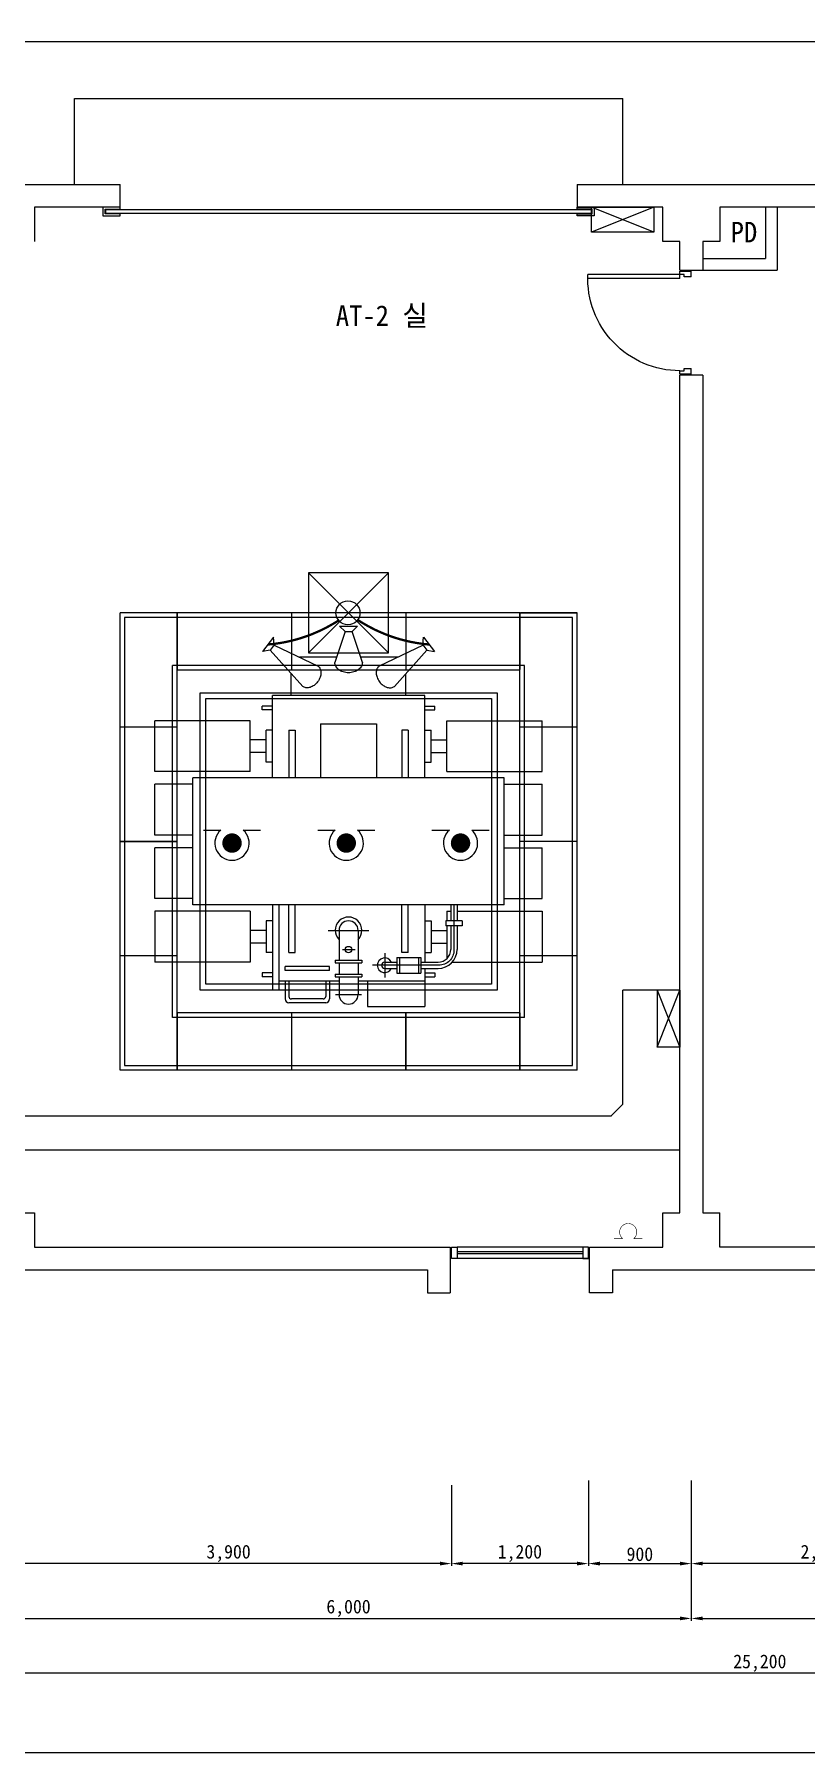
# Model space of a CAD drawing. Header units: millimetres. Extents: x -167829 to -135989, y -64543 to -38457.
# Drawn here: x -156939 to -150188, y -64543 to -49507 of the extents above; entities that cross this region are included whole.
import ezdxf
from ezdxf.enums import TextEntityAlignment as Align

# ---------------------------------------------------------------- set-up
doc = ezdxf.new("R2010")
doc.units = ezdxf.units.MM
doc.layers.add('TX-PAPR', color=2, linetype='Continuous', plot=False)
doc.layers.add('TZ-BASE', color=253, linetype='Continuous')
doc.layers.add('TZ-DIMS', color=1, linetype='Continuous')
doc.styles.get("Standard").update_dxf_attribs({"font": 'GulimChe.ttf'})
doc.dimstyles.new('D40', dxfattribs={"dimscale": 40, "dimtxt": 3, "dimasz": 2.5, "dimexe": 0.5, "dimexo": 0.5, "dimgap": 0.5, "dimtad": 1, "dimdec": 0, "dimzin": 1, "dimdsep": 46, "dimlunit": 6, "dimtxsty": 'Standard', "dimcen": 1, "dimclrd": 1, "dimclre": 1, "dimclrt": 3, "dimadec": 0, "dimazin": 0, "dimtfac": 1, "dimtdec": 0, "dimtix": 1, "dimtmove": 2, "dimatfit": 3, "dimfxl": 0, "dimtvp": 2, "dimlwd": -1, "dimlwe": -1, "dimarcsym": 0})

# ---------------------------------------------------------------- blocks, each defined once
blk = doc.blocks.new('*D321')
at = {"layer": 'DEFPOINTS', "color": 0}
for p in [(-163189, -62619), (-137989, -62619), (-163189, -63849)]:
    blk.add_point(p, dxfattribs=at)
at = {"layer": 'TZ-DIMS', "color": 1}
for p, q in [((-163189, -62639), (-163189, -63869)), ((-137989, -62639), (-137989, -63869)), ((-138089, -63849), (-163089, -63849))]:
    blk.add_line(p, q, dxfattribs=at)
for points in [[(-163089, -63832), (-163089, -63865), (-163189, -63849)], [(-138089, -63832), (-138089, -63865), (-137989, -63849)]]:
    blk.add_solid(points, dxfattribs=at)
at = {"layer": 'TZ-DIMS', "color": 3, "insert": (-150589, -63760), "char_height": 120, "attachment_point": 5}
blk.add_mtext('25,200', dxfattribs=at)
blk = doc.blocks.new('*D322')
at = {"layer": 'DEFPOINTS', "color": 0}
for p in [(-151189, -62143), (-145189, -62143), (-145189, -63369)]:
    blk.add_point(p, dxfattribs=at)
at = {"layer": 'TZ-DIMS', "color": 1}
for p, q in [((-151189, -62163), (-151189, -63389)), ((-145189, -62163), (-145189, -63389)), ((-151089, -63369), (-145289, -63369))]:
    blk.add_line(p, q, dxfattribs=at)
for points in [[(-151089, -63352), (-151089, -63385), (-151189, -63369)], [(-145289, -63352), (-145289, -63385), (-145189, -63369)]]:
    blk.add_solid(points, dxfattribs=at)
at = {"layer": 'TZ-DIMS', "color": 3, "insert": (-148189, -63280), "char_height": 120, "attachment_point": 5}
blk.add_mtext('6,000', dxfattribs=at)
blk = doc.blocks.new('*D325')
at = {"layer": 'DEFPOINTS', "color": 0}
for p in [(-157189, -62143), (-151189, -62143), (-151189, -63369)]:
    blk.add_point(p, dxfattribs=at)
at = {"layer": 'TZ-DIMS', "color": 1}
for p, q in [((-157189, -62163), (-157189, -63389)), ((-151189, -62163), (-151189, -63389)), ((-157089, -63369), (-151289, -63369))]:
    blk.add_line(p, q, dxfattribs=at)
for points in [[(-157089, -63352), (-157089, -63385), (-157189, -63369)], [(-151289, -63352), (-151289, -63385), (-151189, -63369)]]:
    blk.add_solid(points, dxfattribs=at)
at = {"layer": 'TZ-DIMS', "color": 3, "insert": (-154189, -63280), "char_height": 120, "attachment_point": 5}
blk.add_mtext('6,000', dxfattribs=at)
blk = doc.blocks.new('*D330')
at = {"layer": 'DEFPOINTS', "color": 0}
for p in [(-151189, -62183), (-148889, -62183), (-151189, -62889)]:
    blk.add_point(p, dxfattribs=at)
at = {"layer": 'TZ-DIMS', "color": 1}
for p, q in [((-151189, -62203), (-151189, -62909)), ((-148889, -62203), (-148889, -62909)), ((-148989, -62889), (-151089, -62889))]:
    blk.add_line(p, q, dxfattribs=at)
for points in [[(-151089, -62872), (-151089, -62905), (-151189, -62889)], [(-148989, -62872), (-148989, -62905), (-148889, -62889)]]:
    blk.add_solid(points, dxfattribs=at)
at = {"layer": 'TZ-DIMS', "color": 3, "insert": (-150039, -62800), "char_height": 120, "attachment_point": 5}
blk.add_mtext('2,300', dxfattribs=at)
blk = doc.blocks.new('*D331')
at = {"layer": 'DEFPOINTS', "color": 0}
for p in [(-157189, -62183), (-153289, -62183), (-157189, -62889)]:
    blk.add_point(p, dxfattribs=at)
at = {"layer": 'TZ-DIMS', "color": 1}
for p, q in [((-157189, -62203), (-157189, -62909)), ((-153289, -62203), (-153289, -62909)), ((-153389, -62889), (-157089, -62889))]:
    blk.add_line(p, q, dxfattribs=at)
for points in [[(-157089, -62872), (-157089, -62905), (-157189, -62889)], [(-153389, -62872), (-153389, -62905), (-153289, -62889)]]:
    blk.add_solid(points, dxfattribs=at)
at = {"layer": 'TZ-DIMS', "color": 3, "insert": (-155239, -62800), "char_height": 120, "attachment_point": 5}
blk.add_mtext('3,900', dxfattribs=at)
blk = doc.blocks.new('*D306')
at = {"layer": 'DEFPOINTS', "color": 0}
for p in [(-153289, -62183), (-152089, -62143), (-153289, -62889)]:
    blk.add_point(p, dxfattribs=at)
at = {"layer": 'TZ-DIMS', "color": 1}
for p, q in [((-153289, -62203), (-153289, -62909)), ((-152089, -62163), (-152089, -62909)), ((-152189, -62889), (-153189, -62889))]:
    blk.add_line(p, q, dxfattribs=at)
for points in [[(-153189, -62872), (-153189, -62905), (-153289, -62889)], [(-152189, -62872), (-152189, -62905), (-152089, -62889)]]:
    blk.add_solid(points, dxfattribs=at)
at = {"layer": 'TZ-DIMS', "color": 3, "insert": (-152689, -62800), "char_height": 120, "attachment_point": 5}
blk.add_mtext('1,200', dxfattribs=at)
blk = doc.blocks.new('*D307')
at = {"layer": 'DEFPOINTS', "color": 0}
for p in [(-152089, -62143), (-151189, -62183), (-151189, -62889)]:
    blk.add_point(p, dxfattribs=at)
at = {"layer": 'TZ-DIMS', "color": 1}
for p, q in [((-152089, -62163), (-152089, -62909)), ((-151189, -62203), (-151189, -62909)), ((-151989, -62889), (-151289, -62889))]:
    blk.add_line(p, q, dxfattribs=at)
for points in [[(-151989, -62872), (-151989, -62905), (-152089, -62889)], [(-151289, -62872), (-151289, -62905), (-151189, -62889)]]:
    blk.add_solid(points, dxfattribs=at)
at = {"layer": 'TZ-DIMS', "color": 3, "insert": (-151639, -62807), "char_height": 120, "attachment_point": 5}
blk.add_mtext('900', dxfattribs=at)
blk = doc.blocks.new('2P-D203')
at = {"color": 0}
for p, q in [((29, 50), (29, 855)), ((65, 50), (65, 856)), ((0, 50), (0, -50)), ((29, 50), (0, 50)), ((65, 50), (29, 50)), ((29, 14), (29, 50)), ((50, 14), (29, 14)), ((50, -50), (50, 14)), ((871, 14), (850, 14)), ((871, 14), (850, 14)), ((850, 14), (850, -50)), ((900, 50), (871, 50)), ((871, 50), (871, 14)), ((900, -50), (900, 50)), ((50, -50), (0, -50)), ((900, -50), (850, -50))]:
    blk.add_line(p, q, dxfattribs=at)
blk.add_arc((65, 50), 806, 0, 92.5062, dxfattribs=at)

msp = doc.modelspace()

# ---------------------------------------------------------------- linework, layer by layer
at = {"layer": 'TX-PAPR'}
msp.add_lwpolyline([(-167829.2, -64543), (-135989.2, -64543), (-135989.2, -43903), (-167829.2, -43903)], close=True, dxfattribs=at)
at = {"layer": 'TZ-BASE'}
for p, q in [((-163438.6, -49569.5), (-140938.6, -49569.5)), ((-156588.6, -50819.5), (-156588.6, -50069.5)), ((-156588.6, -50069.5), (-151788.6, -50069.5)), ((-151788.6, -50819.5), (-151788.6, -50069.5)), ((-158188.6, -50819.5), (-156188.6, -50819.5)), ((-156188.4, -51019.5), (-156188.4, -50819.5)), ((-152188.6, -50819.5), (-152188.6, -51019.5)), ((-152188.6, -50819.5), (-144688.6, -50819.5)), ((-156188.6, -51019.5), (-156938.6, -51019.5)), ((-156938.6, -51019.5), (-156938.6, -51319.5)), ((-151538.6, -51019.5), (-152188.6, -51019.5)), ((-151438.6, -51019.5), (-152188.6, -51019.5)), ((-151515.6, -51237.9), (-152061.6, -51019.5)), ((-151515.6, -51019.5), (-152061.6, -51237.9)), ((-151438.6, -51319.5), (-151438.6, -51019.5)), ((-150938.6, -51019.5), (-150938.6, -51319.5)), ((-145438.6, -51019.5), (-150938.6, -51019.5)), ((-150538.6, -51019.5), (-150538.6, -51469.5)), ((-150438.6, -51019.5), (-150438.6, -51569.5)), ((-151288.6, -51319.5), (-151438.6, -51319.5)), ((-151288.6, -51569.5), (-151288.6, -51319.5)), ((-151088.6, -51319.5), (-151088.6, -51569.5)), ((-150938.6, -51319.5), (-151088.6, -51319.5)), ((-151288.6, -51569.5), (-151088.6, -51569.5)), ((-151088.6, -51469.5), (-150538.6, -51469.5)), ((-151088.6, -51569.5), (-150438.6, -51569.5)), ((-151288.6, -59819.5), (-151288.6, -52489.5)), ((-151088.6, -52489.5), (-151288.6, -52489.5)), ((-151088.6, -52489.5), (-151088.6, -59819.5)), ((-156188.6, -55569.5), (-156188.6, -54569.5)), ((-155688.6, -54569.5), (-156188.6, -54569.5)), ((-155688.6, -54569.5), (-156183.6, -54569.5)), ((-155688.6, -55569.5), (-155688.6, -54569.5)), ((-154688.6, -54569.5), (-155688.6, -54569.5)), ((-155688.6, -54569.5), (-155688.6, -55069.5)), ((-155688.6, -54569.5), (-155688.6, -55064.5)), ((-154688.6, -54569.5), (-154688.6, -55069.5)), ((-153688.6, -54569.5), (-154688.6, -54569.5)), ((-152688.6, -54569.5), (-153688.6, -54569.5)), ((-153688.6, -54569.5), (-153688.6, -55069.5)), ((-152688.6, -55569.5), (-152688.6, -54569.5)), ((-152688.6, -54569.5), (-152688.6, -55064.5)), ((-152188.6, -55569.5), (-152188.6, -54569.5)), ((-154268.1, -54686.4), (-154109, -54686.4)), ((-154218.9, -54731.8), (-154268.1, -54686.4)), ((-154158.3, -54731.8), (-154109, -54686.4)), ((-154845.3, -54781.4), (-154940.7, -54908.7)), ((-154838.5, -54848.1), (-154874.8, -54896.6)), ((-154838.5, -54848.1), (-154845.3, -54781.4)), ((-154840.7, -54851.1), (-154455.9, -55035.1)), ((-154218.8, -54731.8), (-154309.1, -55002.8)), ((-154218.9, -54731.8), (-154158.3, -54731.8)), ((-154068, -55002.8), (-154158.3, -54731.8)), ((-153536.4, -54851.1), (-153921.2, -55035.1)), ((-153538.7, -54848.1), (-153531.8, -54781.4)), ((-153538.7, -54848.1), (-153502.3, -54896.6)), ((-153531.8, -54781.4), (-153436.4, -54908.7)), ((-155728.6, -58109.5), (-155728.6, -55029.5)), ((-154874.8, -54896.6), (-154940.7, -54908.7)), ((-154589.6, -55213.3), (-154874, -54895.5)), ((-154293.9, -54957.1), (-154619, -54957.1)), ((-154293.9, -54957.1), (-154619, -54957.1)), ((-153758.1, -54957.1), (-154083.2, -54957.1)), ((-153758.1, -54957.1), (-154083.2, -54957.1)), ((-153787.5, -55213.3), (-153503.1, -54895.5)), ((-153502.3, -54896.6), (-153436.4, -54908.7)), ((-152648.6, -58109.5), (-152648.6, -55029.5)), ((-154688.6, -55069.5), (-155688.6, -55069.5)), ((-154689.9, -55291.3), (-154689.9, -55101.3)), ((-154689.9, -55291.3), (-154689.9, -55101.3)), ((-153688.6, -55069.5), (-154688.6, -55069.5)), ((-152688.6, -55069.5), (-153688.6, -55069.5)), ((-153687.2, -55291.3), (-153687.2, -55101.3)), ((-153687.2, -55291.3), (-153687.2, -55101.3)), ((-153687.2, -55291.3), (-153687.2, -55101.3)), ((-153687.2, -55291.3), (-153687.2, -55101.3)), ((-154855.5, -56013.8), (-154855.5, -55291.3)), ((-153521.7, -55291.3), (-154855.5, -55291.3)), ((-153687.2, -55291.3), (-154689.9, -55291.3)), ((-153521.7, -56013.8), (-153521.7, -55291.3)), ((-154944.4, -55419.1), (-154944.4, -55385.8)), ((-154944.4, -55419.1), (-154944.4, -55385.8)), ((-154855.5, -55385.8), (-154944.4, -55385.8)), ((-154855.5, -55385.8), (-154944.4, -55385.8)), ((-154855.5, -55419.1), (-154944.4, -55419.1)), ((-154855.5, -55419.1), (-154944.4, -55419.1)), ((-153521.7, -55385.8), (-153432.8, -55385.8)), ((-153521.7, -55385.8), (-153432.8, -55385.8)), ((-153521.7, -55419.1), (-153432.8, -55419.1)), ((-153521.7, -55419.1), (-153432.8, -55419.1)), ((-153432.8, -55419.1), (-153432.8, -55385.8)), ((-153432.8, -55419.1), (-153432.8, -55385.8)), ((-156188.6, -56569.5), (-156188.6, -55569.5)), ((-155688.6, -55569.5), (-156188.6, -55569.5)), ((-155688.6, -55569.5), (-156188.6, -55569.5)), ((-155688.6, -55569.5), (-156183.6, -55569.5)), ((-155883.6, -55958.2), (-155883.6, -55513.6)), ((-155050, -55513.6), (-155883.6, -55513.6)), ((-155688.6, -56569.5), (-155688.6, -55569.5)), ((-155050, -55958.2), (-155050, -55513.6)), ((-154911, -55874.9), (-154911, -55597)), ((-154911, -55874.9), (-154911, -55597)), ((-154855.5, -55597), (-154911, -55597)), ((-154855.5, -55597), (-154911, -55597)), ((-154711, -55597), (-154711, -56013.8)), ((-154711, -55597), (-154655.4, -55597)), ((-154655.4, -55597), (-154655.4, -56013.8)), ((-154433.1, -55541.4), (-154433.1, -56013.8)), ((-154433.1, -55541.4), (-153944, -55541.4)), ((-153944, -55541.4), (-153944, -56013.8)), ((-153721.8, -55597), (-153721.8, -56013.8)), ((-153721.8, -55597), (-153721.8, -56013.8)), ((-153666.2, -55597), (-153721.8, -55597)), ((-153666.2, -55597), (-153721.8, -55597)), ((-153666.2, -55597), (-153666.2, -56013.8)), ((-153666.2, -55597), (-153666.2, -56013.8)), ((-153521.7, -55597), (-153466.1, -55597)), ((-153521.7, -55597), (-153466.1, -55597)), ((-153466.1, -55874.9), (-153466.1, -55597)), ((-153466.1, -55874.9), (-153466.1, -55597)), ((-153327.2, -55513.6), (-152493.6, -55513.6)), ((-153327.2, -55958.2), (-153327.2, -55513.6)), ((-152688.6, -56569.5), (-152688.6, -55569.5)), ((-152188.6, -55569.5), (-152688.6, -55569.5)), ((-152188.6, -55569.5), (-152688.6, -55569.5)), ((-152188.6, -55569.5), (-152683.6, -55569.5)), ((-152493.6, -55958.2), (-152493.6, -55513.6)), ((-152188.6, -56569.5), (-152188.6, -55569.5)), ((-154911, -55680.3), (-155050, -55680.3)), ((-154911, -55680.3), (-155050, -55680.3)), ((-153466.1, -55680.3), (-153327.2, -55680.3)), ((-153466.1, -55680.3), (-153327.2, -55680.3)), ((-154911, -55791.5), (-155050, -55791.5)), ((-154911, -55791.5), (-155050, -55791.5)), ((-154855.5, -55874.9), (-154911, -55874.9)), ((-154855.5, -55874.9), (-154911, -55874.9)), ((-153521.7, -55874.9), (-153466.1, -55874.9)), ((-153521.7, -55874.9), (-153466.1, -55874.9)), ((-153466.1, -55791.5), (-153327.2, -55791.5)), ((-153466.1, -55791.5), (-153327.2, -55791.5)), ((-155050, -55958.2), (-155883.6, -55958.2)), ((-155883.6, -56514), (-155883.6, -56069.4)), ((-155883.6, -56514), (-155883.6, -56069.4)), ((-155550.1, -56069.4), (-155883.6, -56069.4)), ((-155550.1, -56069.4), (-155883.6, -56069.4)), ((-152827, -56013.8), (-155550.1, -56013.8)), ((-152827, -56013.8), (-155550.1, -56013.8)), ((-155550.1, -57125.3), (-155550.1, -56013.8)), ((-155550.1, -57125.3), (-155550.1, -56013.8)), ((-153327.2, -55958.2), (-152493.6, -55958.2)), ((-152827, -57125.3), (-152827, -56013.8)), ((-152827, -57125.3), (-152827, -56013.8)), ((-152827, -56069.4), (-152493.6, -56069.4)), ((-152827, -56069.4), (-152493.6, -56069.4)), ((-152493.6, -56514), (-152493.6, -56069.4)), ((-152493.6, -56514), (-152493.6, -56069.4)), ((-155550.1, -56514), (-155883.6, -56514)), ((-155550.1, -56514), (-155883.6, -56514)), ((-155458.5, -56470.1, -0.3), (-155306.3, -56470.1, -0.3)), ((-155110.6, -56470.1, -0.3), (-154958.5, -56470.1, -0.3)), ((-154458.5, -56470.1, -0.3), (-154306.3, -56470.1, -0.3)), ((-154110.6, -56470.1, -0.3), (-153958.5, -56470.1, -0.3)), ((-153458.5, -56470.1, -0.3), (-153306.3, -56470.1, -0.3)), ((-153110.6, -56470.1, -0.3), (-152958.5, -56470.1, -0.3)), ((-152827, -56514), (-152493.6, -56514)), ((-152827, -56514), (-152493.6, -56514)), ((-155688.6, -56569.5), (-156188.6, -56569.5)), ((-155550.1, -56625.1), (-155883.6, -56625.1)), ((-155550.1, -56625.1), (-155883.6, -56625.1)), ((-155883.6, -57069.7), (-155883.6, -56625.1)), ((-155883.6, -57069.7), (-155883.6, -56625.1)), ((-155688.6, -57569.5), (-155688.6, -56569.5)), ((-152827, -56625.1), (-152493.6, -56625.1)), ((-152827, -56625.1), (-152493.6, -56625.1)), ((-152688.6, -57569.5), (-152688.6, -56569.5)), ((-152188.6, -56569.5), (-152688.6, -56569.5)), ((-152188.6, -56569.5), (-152688.6, -56569.5)), ((-152188.6, -56569.5), (-152683.6, -56569.5)), ((-152493.6, -57069.7), (-152493.6, -56625.1)), ((-152493.6, -57069.7), (-152493.6, -56625.1)), ((-152188.6, -57569.5), (-152188.6, -56569.5)), ((-155550.1, -57069.7), (-155883.6, -57069.7)), ((-155550.1, -57069.7), (-155883.6, -57069.7)), ((-152827, -57125.3), (-155550.1, -57125.3)), ((-152827, -57125.3), (-155550.1, -57125.3)), ((-154855.5, -57125.3), (-154855.5, -57870)), ((-154855.5, -57125.3), (-154855.5, -57870)), ((-154799.9, -57125.3), (-154799.9, -57870)), ((-154799.9, -57125.3), (-154799.9, -57870)), ((-154711, -57542.1), (-154711, -57125.3)), ((-154655.4, -57542.1), (-154655.4, -57125.3)), ((-153721.8, -57542.1), (-153721.8, -57125.3)), ((-153666.2, -57542.1), (-153666.2, -57125.3)), ((-153666.2, -57542.1), (-153666.2, -57125.3)), ((-153521.7, -57125.3), (-153521.7, -57625.4)), ((-153521.7, -57125.3), (-153521.7, -57625.4)), ((-153293.8, -57125.3), (-153293.8, -57264.2)), ((-153293.8, -57125.3), (-153293.8, -57264.2)), ((-153238.3, -57125.3), (-153238.3, -57264.2)), ((-153238.3, -57125.3), (-153238.3, -57264.2)), ((-152827, -57069.7), (-152493.6, -57069.7)), ((-152827, -57069.7), (-152493.6, -57069.7)), ((-155050, -57180.8), (-155883.6, -57180.8)), ((-155883.6, -57180.8), (-155883.6, -57625.4)), ((-155050, -57180.8), (-155050, -57625.4)), ((-154855.5, -57264.2), (-154911, -57264.2)), ((-154855.5, -57264.2), (-154911, -57264.2)), ((-154911, -57264.2), (-154911, -57542.1)), ((-154911, -57264.2), (-154911, -57542.1)), ((-153521.7, -57264.2), (-153466.1, -57264.2)), ((-153521.7, -57264.2), (-153466.1, -57264.2)), ((-153466.1, -57264.2), (-153466.1, -57542.1)), ((-153466.1, -57264.2), (-153466.1, -57542.1)), ((-153193.8, -57264.2), (-153338.3, -57264.2)), ((-153193.8, -57264.2), (-153338.3, -57264.2)), ((-153338.3, -57264.2), (-153338.3, -57308.7)), ((-153338.3, -57264.2), (-153338.3, -57308.7)), ((-153327.2, -57180.8), (-153293.8, -57180.8)), ((-153327.2, -57180.8), (-153293.8, -57180.8)), ((-153327.2, -57180.8), (-153327.2, -57264.2)), ((-153327.2, -57180.8), (-153327.2, -57264.2)), ((-153238.3, -57180.8), (-152493.6, -57180.8)), ((-153193.8, -57264.2), (-153193.8, -57308.7)), ((-153193.8, -57264.2), (-153193.8, -57308.7)), ((-152493.6, -57180.8), (-152493.6, -57625.4)), ((-154911, -57347.6), (-155050, -57347.6)), ((-154911, -57347.6), (-155050, -57347.6)), ((-154367, -57347.6), (-154010.2, -57347.6)), ((-154367, -57347.6), (-154010.2, -57347.6)), ((-154271.9, -57347.6), (-154271.9, -57608.8)), ((-154271.9, -57347.6), (-154271.9, -57608.8)), ((-154105.2, -57347.6), (-154105.2, -57608.8)), ((-154105.2, -57347.6), (-154105.2, -57608.8)), ((-153466.1, -57347.6), (-153327.2, -57347.6)), ((-153466.1, -57347.6), (-153327.2, -57347.6)), ((-153193.8, -57308.7), (-153338.3, -57308.7)), ((-153193.8, -57308.7), (-153338.3, -57308.7)), ((-153327.2, -57308.7), (-153327.2, -57593.7)), ((-153327.2, -57308.7), (-153327.2, -57593.7)), ((-153293.8, -57308.7), (-153293.8, -57514.3)), ((-153293.8, -57308.7), (-153293.8, -57514.3)), ((-153238.3, -57308.7), (-153238.3, -57514.3)), ((-153238.3, -57308.7), (-153238.3, -57514.3)), ((-155688.6, -57569.5), (-156188.6, -57569.5)), ((-155688.6, -57569.5), (-156188.6, -57569.5)), ((-155688.6, -57569.5), (-156183.6, -57569.5)), ((-155688.6, -58569.5), (-155688.6, -57569.5)), ((-154911, -57458.7), (-155050, -57458.7)), ((-154911, -57458.7), (-155050, -57458.7)), ((-154855.5, -57542.1), (-154911, -57542.1)), ((-154855.5, -57542.1), (-154911, -57542.1)), ((-154711, -57542.1), (-154655.4, -57542.1)), ((-154242.3, -57515.3), (-154129.5, -57515.3)), ((-154242.3, -57515.3), (-154129.5, -57515.3)), ((-153872.5, -57546.3), (-153872.5, -57760.1)), ((-153766.2, -57583.7), (-153555, -57583.7)), ((-153766.2, -57583.7), (-153766.2, -57722.7)), ((-153744, -57583.7), (-153744, -57722.7)), ((-153666.2, -57542.1), (-153721.8, -57542.1)), ((-153577.3, -57583.7), (-153577.3, -57722.7)), ((-153555, -57583.7), (-153555, -57722.7)), ((-153521.7, -57542.1), (-153466.1, -57542.1)), ((-153521.7, -57542.1), (-153466.1, -57542.1)), ((-153466.1, -57458.7), (-153327.2, -57458.7)), ((-153466.1, -57458.7), (-153327.2, -57458.7)), ((-152688.6, -58569.5), (-152688.6, -57569.5)), ((-152188.6, -57569.5), (-152688.6, -57569.5)), ((-152188.6, -57569.5), (-152688.6, -57569.5)), ((-152188.6, -57569.5), (-152683.6, -57569.5)), ((-152188.6, -58569.5), (-152188.6, -57569.5)), ((-155050, -57625.4), (-155883.6, -57625.4)), ((-154855.5, -57719.9), (-154944.4, -57719.9)), ((-154855.5, -57719.9), (-154944.4, -57719.9)), ((-154944.4, -57719.9), (-154944.4, -57753.2)), ((-154944.4, -57719.9), (-154944.4, -57753.2)), ((-154355.3, -57664.3), (-154744.3, -57664.3)), ((-154744.3, -57697.7), (-154744.3, -57664.3)), ((-154355.3, -57697.7), (-154744.3, -57697.7)), ((-154355.3, -57697.7), (-154355.3, -57664.3)), ((-154305.3, -57608.8), (-154305.3, -57631)), ((-154305.3, -57608.8), (-154305.3, -57631)), ((-154305.3, -57608.8), (-154071.9, -57608.8)), ((-154305.3, -57608.8), (-154071.9, -57608.8)), ((-154305.3, -57631), (-154071.9, -57631)), ((-154305.3, -57631), (-154071.9, -57631)), ((-154305.3, -57731), (-154305.3, -57753.2)), ((-154305.3, -57731), (-154305.3, -57753.2)), ((-154305.3, -57731), (-154071.9, -57731)), ((-154305.3, -57731), (-154071.9, -57731)), ((-154271.9, -57631), (-154271.9, -57731)), ((-154271.9, -57631), (-154271.9, -57731)), ((-154105.2, -57631), (-154105.2, -57731)), ((-154105.2, -57631), (-154105.2, -57731)), ((-154071.9, -57608.8), (-154071.9, -57631)), ((-154071.9, -57608.8), (-154071.9, -57631)), ((-154071.9, -57731), (-154071.9, -57753.2)), ((-154071.9, -57731), (-154071.9, -57753.2)), ((-153872.5, -57625.4), (-153766.2, -57625.4)), ((-153872.5, -57681), (-153766.2, -57681)), ((-153766.2, -57722.7), (-153555, -57722.7)), ((-153555, -57625.4), (-153405, -57625.4)), ((-153555, -57625.4), (-153405, -57625.4)), ((-153555, -57681), (-153405, -57681)), ((-153555, -57681), (-153405, -57681)), ((-153521.7, -57681), (-153521.7, -58014.4)), ((-153521.7, -57681), (-153521.7, -58014.4)), ((-153521.7, -57719.9), (-153432.8, -57719.9)), ((-153521.7, -57719.9), (-153432.8, -57719.9)), ((-153432.8, -57719.9), (-153432.8, -57753.2)), ((-153432.8, -57719.9), (-153432.8, -57753.2)), ((-153280.7, -57625.4), (-152493.6, -57625.4)), ((-154855.5, -57753.2), (-154944.4, -57753.2)), ((-154855.5, -57753.2), (-154944.4, -57753.2)), ((-154799.9, -57870), (-154855.5, -57870)), ((-154799.9, -57870), (-154855.5, -57870)), ((-154271.9, -57792.1), (-154799.9, -57792.1)), ((-154271.9, -57792.1), (-154799.9, -57792.1)), ((-154744.3, -57792.1), (-154744.3, -57947.8)), ((-154711, -57792.1), (-154711, -57925.5)), ((-154388.6, -57792.1), (-154388.6, -57925.5)), ((-154355.3, -57792.1), (-154355.3, -57947.8)), ((-154305.3, -57753.2), (-154071.9, -57753.2)), ((-154305.3, -57753.2), (-154071.9, -57753.2)), ((-154271.9, -57753.2), (-154271.9, -57922.4)), ((-154271.9, -57753.2), (-154271.9, -57922.4)), ((-154105.2, -57753.2), (-154105.2, -57909.4)), ((-154105.2, -57753.2), (-154105.2, -57909.4)), ((-153521.7, -57792.1), (-154105.2, -57792.1)), ((-153521.7, -57792.1), (-154105.2, -57792.1)), ((-154021.9, -57792.1), (-154021.9, -58014.4)), ((-154021.9, -57792.1), (-154021.9, -58014.4)), ((-153521.7, -57753.2), (-153432.8, -57753.2)), ((-153521.7, -57753.2), (-153432.8, -57753.2)), ((-151288.6, -57869.5), (-151788.6, -57869.5)), ((-151788.6, -58869.5), (-151788.6, -57869.5)), ((-151488.6, -57869.5), (-151488.6, -58369.5)), ((-151488.6, -58369.5), (-151288.6, -57869.5)), ((-151488.6, -57869.5), (-151288.6, -58369.5)), ((-151288.6, -57869.5), (-151288.6, -58369.5)), ((-151288.6, -59269.5), (-151288.6, -57869.5)), ((-154388.6, -57981.1), (-154711, -57981.1)), ((-154410.9, -57947.8), (-154688.7, -57947.8)), ((-154302.3, -57909.4), (-154074.9, -57909.4)), ((-154302.3, -57909.4), (-154074.9, -57909.4)), ((-154021.9, -58014.4), (-153521.7, -58014.4)), ((-154021.9, -58014.4), (-153521.7, -58014.4)), ((-152648.6, -58109.5), (-155728.6, -58109.5)), ((-154688.6, -58069.5), (-155688.6, -58069.5)), ((-155688.6, -58069.5), (-155688.6, -58569.5)), ((-155688.6, -58069.5), (-155688.6, -58564.5)), ((-153688.6, -58069.5), (-154688.6, -58069.5)), ((-154688.6, -58069.5), (-154688.6, -58569.5)), ((-154688.6, -58069.5), (-154688.6, -58564.5)), ((-154688.6, -58069.5), (-154688.6, -58569.5)), ((-152688.6, -58069.5), (-153688.6, -58069.5)), ((-153688.6, -58069.5), (-153688.6, -58569.5)), ((-152688.6, -58069.5), (-152688.6, -58564.5)), ((-152688.6, -58069.5), (-152688.6, -58569.5)), ((-151288.6, -58369.5), (-151488.6, -58369.5)), ((-152688.6, -58569.5), (-153688.6, -58569.5)), ((-152188.6, -58569.5), (-152688.6, -58569.5)), ((-151788.6, -58869.5), (-151888.7, -58969.6)), ((-161938.6, -58969.5), (-151888.6, -58969.5)), ((-161938.6, -59269.5), (-151288.6, -59269.5)), ((-157088.6, -59819.5), (-156938.6, -59819.5)), ((-156938.6, -59819.5), (-156938.6, -60119.5)), ((-151438.6, -60119.5), (-151438.6, -59819.5)), ((-151438.6, -59819.5), (-151288.6, -59819.5)), ((-151088.6, -59819.5), (-150938.6, -59819.5)), ((-150938.6, -60119.5), (-150938.6, -59819.5)), ((-156938.6, -60119.5), (-153298.6, -60119.5)), ((-153298.6, -60119.5), (-153298.6, -60519.5)), ((-152088.6, -60119.5), (-153238.6, -60119.5)), ((-152078.6, -60119.5), (-151438.6, -60119.5)), ((-152078.6, -60519.5), (-152078.6, -60119.5)), ((-152078.6, -60319.5), (-152078.6, -60119.5)), ((-148898.6, -60119.5), (-150938.6, -60119.5)), ((-152138.6, -60161.5), (-153238.6, -60161.5)), ((-152138.6, -60177.5), (-153238.6, -60177.5)), ((-152088.6, -60219.5), (-153238.6, -60219.5)), ((-157878.6, -60319.5), (-153498.6, -60319.5)), ((-153498.6, -60319.5), (-153498.6, -60519.5)), ((-151878.6, -60319.5), (-149048.6, -60319.5)), ((-151878.6, -60319.5), (-151878.6, -60519.5)), ((-153498.6, -60519.5), (-153298.6, -60519.5)), ((-151878.6, -60519.5), (-152078.6, -60519.5))]:
    msp.add_line(p, q, dxfattribs=at)
at = {"layer": 'TZ-BASE', "ltscale": 5}
for p, q in [((-153838.6, -54219.5), (-154538.6, -54919.5)), ((-153838.6, -54919.5), (-154538.6, -54219.5))]:
    msp.add_line(p, q, dxfattribs=at)
at = {"layer": 'TZ-BASE'}
for points in [[(-156188.2, -51019.5), (-156338.2, -51019.5), (-156338.2, -51094.5), (-156188.2, -51094.5), (-156188.2, -51077), (-156320.2, -51077), (-156320.2, -51037), (-156188.2, -51037)], [(-152188.6, -51019.5), (-152038.6, -51019.5), (-152038.6, -51094.5), (-152188.6, -51094.5), (-152188.6, -51077), (-152056.6, -51077), (-152056.6, -51037), (-152188.6, -51037)], [(-151515.6, -51019.5), (-151515.6, -51237.9), (-152061.6, -51237.9), (-152061.6, -51019.5)], [(-152228.6, -58529.5), (-152228.6, -54609.5), (-156148.6, -54609.5), (-156148.6, -58529.5)], [(-152888.6, -55269.5), (-152888.6, -57869.5), (-155488.6, -57869.5), (-155488.6, -55269.5)], [(-153288.6, -60119.5), (-153238.6, -60119.5), (-153238.6, -60219.5), (-153288.6, -60219.5)], [(-152088.6, -60119.5), (-152138.6, -60119.5), (-152138.6, -60219.5), (-152088.6, -60219.5)]]:
    msp.add_lwpolyline(points, close=True, dxfattribs=at)
for points in [[(-156315.2, -51042), (-156315.2, -51072), (-152061.6, -51072), (-152061.6, -51042), (-156315.2, -51042)], [(-152688.6, -55069.5), (-152688.6, -54569.5), (-152188.6, -54569.5), (-152683.6, -54569.5)], [(-152648.6, -55029.5), (-155728.6, -55029.5)], [(-152938.6, -55319.5), (-152938.6, -57819.5), (-155438.6, -57819.5), (-155438.6, -55319.5), (-152938.6, -55319.5)], [(-153688.6, -58564.5), (-153688.6, -58069.5), (-153688.6, -58569.5), (-154688.6, -58569.5), (-155688.6, -58569.5), (-156188.6, -58569.5), (-156188.6, -57569.5), (-156188.6, -56569.5), (-155688.6, -56569.5), (-156183.6, -56569.5)]]:
    msp.add_lwpolyline(points, dxfattribs=at)
at = {"layer": 'TZ-BASE', "ltscale": 5}
msp.add_lwpolyline([(-154328.9, -54919.5), (-153838.6, -54919.5), (-153838.6, -54219.5), (-154538.6, -54219.5), (-154538.6, -54755.5), (-154538.6, -54919.5), (-154328.9, -54919.5)], dxfattribs=at)
at = {"layer": 'TZ-BASE'}
for points, const_width in [([(-154893.7, -54846), (-154891.7, -54845.9), (-154890, -54845.7), (-154888.6, -54845.6), (-154887.4, -54845.5), (-154886.3, -54845.4), (-154885.4, -54845.3), (-154884.6, -54845.2), (-154883.9, -54845.1), (-154883.2, -54845.1), (-154882.6, -54845), (-154881.9, -54844.9), (-154881.3, -54844.9), (-154880.7, -54844.8), (-154880.1, -54844.8), (-154879.5, -54844.7), (-154878.9, -54844.6), (-154878.3, -54844.6), (-154877.7, -54844.5), (-154877.1, -54844.5), (-154876.4, -54844.4), (-154875.8, -54844.4), (-154875.1, -54844.3), (-154874.4, -54844.2), (-154873.7, -54844.2), (-154873, -54844.1), (-154872.3, -54844), (-154871.6, -54844), (-154870.9, -54843.9), (-154870.1, -54843.8), (-154869.4, -54843.8), (-154868.7, -54843.7), (-154868.1, -54843.6), (-154867.4, -54843.6), (-154866.8, -54843.5), (-154866.2, -54843.4), (-154865.6, -54843.4), (-154865, -54843.3), (-154864.4, -54843.2), (-154863.7, -54843.2), (-154863.1, -54843.1), (-154862.4, -54843), (-154861.8, -54843), (-154861.1, -54842.9), (-154860.4, -54842.8), (-154859.7, -54842.7), (-154858.9, -54842.7), (-154858.2, -54842.6), (-154857.5, -54842.5), (-154856.8, -54842.4), (-154856.1, -54842.3), (-154855.4, -54842.3), (-154854.7, -54842.2), (-154854, -54842.1), (-154853.3, -54842), (-154852.6, -54842), (-154852, -54841.9), (-154851.3, -54841.8), (-154850.6, -54841.7), (-154849.9, -54841.6), (-154849.3, -54841.6), (-154848.6, -54841.5), (-154847.9, -54841.4), (-154847.3, -54841.3), (-154846.6, -54841.3), (-154845.9, -54841.2), (-154845.2, -54841.1), (-154844.5, -54841), (-154843.9, -54840.9), (-154843.2, -54840.9), (-154842.6, -54840.8), (-154841.9, -54840.7), (-154841.3, -54840.6), (-154840.8, -54840.6), (-154840.2, -54840.5), (-154839.6, -54840.4), (-154839.1, -54840.4), (-154838.5, -54840.3), (-154837.9, -54840.2), (-154837.2, -54840.1), (-154836.5, -54840), (-154835.7, -54839.9), (-154834.9, -54839.8), (-154833.9, -54839.7), (-154832.9, -54839.6), (-154831.8, -54839.4), (-154830.6, -54839.3), (-154829.3, -54839.1), (-154827.9, -54838.9), (-154826.4, -54838.7), (-154824.8, -54838.5), (-154823.1, -54838.2), (-154821.4, -54838), (-154819.5, -54837.7), (-154817.7, -54837.4), (-154815.8, -54837.2), (-154813.9, -54836.9), (-154811.9, -54836.6), (-154810, -54836.4), (-154808, -54836.1), (-154806.1, -54835.8), (-154804.1, -54835.5), (-154802.1, -54835.3), (-154800.1, -54835), (-154798, -54834.7), (-154796, -54834.4), (-154793.9, -54834.1), (-154791.8, -54833.8), (-154789.8, -54833.4), (-154787.7, -54833.1), (-154785.6, -54832.8), (-154783.6, -54832.4), (-154781.6, -54832.1), (-154779.6, -54831.7), (-154777.7, -54831.4), (-154775.8, -54831), (-154773.9, -54830.7), (-154772, -54830.3), (-154770.1, -54830), (-154768.3, -54829.7), (-154766.4, -54829.3), (-154764.6, -54829), (-154762.7, -54828.6), (-154760.8, -54828.2), (-154758.9, -54827.9), (-154756.9, -54827.5), (-154754.8, -54827.1), (-154752.7, -54826.7), (-154750.5, -54826.3), (-154748.2, -54825.9), (-154745.9, -54825.4), (-154743.4, -54824.9), (-154741, -54824.5), (-154738.4, -54824), (-154735.9, -54823.5), (-154733.3, -54822.9), (-154730.7, -54822.4), (-154728.2, -54821.9), (-154725.6, -54821.4), (-154723, -54820.8), (-154720.2, -54820.2), (-154717.4, -54819.6), (-154714.4, -54818.9), (-154711.3, -54818.2), (-154707.9, -54817.5), (-154704.4, -54816.6), (-154700.6, -54815.7), (-154696.6, -54814.8), (-154692.6, -54813.8), (-154688.4, -54812.8), (-154684.2, -54811.8), (-154680, -54810.8), (-154675.9, -54809.8), (-154671.8, -54808.7), (-154667.8, -54807.7), (-154663.9, -54806.7), (-154660.1, -54805.7), (-154656.3, -54804.7), (-154652.6, -54803.7), (-154649, -54802.7), (-154645.4, -54801.7), (-154641.9, -54800.7), (-154638.4, -54799.7), (-154634.9, -54798.7), (-154631.5, -54797.7), (-154628.1, -54796.7), (-154624.6, -54795.7), (-154621.2, -54794.7), (-154617.7, -54793.6), (-154614.1, -54792.5), (-154610.5, -54791.4), (-154606.9, -54790.3), (-154603.3, -54789.2), (-154599.6, -54788.1), (-154596, -54786.9), (-154592.4, -54785.8), (-154588.9, -54784.6), (-154585.4, -54783.5), (-154581.9, -54782.3), (-154578.5, -54781.2), (-154575, -54780), (-154571.6, -54778.8), (-154568.2, -54777.6), (-154564.7, -54776.4), (-154561.2, -54775.2), (-154557.6, -54773.9), (-154554, -54772.6), (-154550.3, -54771.3), (-154546.6, -54770), (-154543, -54768.7), (-154539.3, -54767.3), (-154535.7, -54766), (-154532.2, -54764.6), (-154528.6, -54763.3), (-154525.2, -54762), (-154521.8, -54760.7), (-154518.4, -54759.3), (-154515.1, -54758), (-154511.8, -54756.7), (-154508.6, -54755.4), (-154505.3, -54754.1), (-154502.1, -54752.7), (-154498.9, -54751.4), (-154495.6, -54750.1), (-154492.4, -54748.7), (-154489.1, -54747.3), (-154485.7, -54745.9), (-154482.2, -54744.4), (-154478.7, -54742.9), (-154475.1, -54741.3), (-154471.3, -54739.7), (-154467.5, -54738.1), (-154463.7, -54736.4), (-154459.8, -54734.7), (-154455.9, -54733), (-154452, -54731.3), (-154448.1, -54729.6), (-154444.3, -54727.9), (-154440.5, -54726.1), (-154436.8, -54724.4), (-154433.1, -54722.8), (-154429.5, -54721.1), (-154426, -54719.4), (-154422.6, -54717.8), (-154419.3, -54716.2), (-154416.1, -54714.6), (-154413, -54713.1), (-154409.9, -54711.6), (-154407, -54710.1), (-154404, -54708.6), (-154401.1, -54707), (-154398.2, -54705.5), (-154395.3, -54704), (-154392.3, -54702.5), (-154389.3, -54700.9), (-154386.3, -54699.4), (-154383.4, -54697.8), (-154380.4, -54696.3), (-154377.5, -54694.7), (-154374.7, -54693.3), (-154372, -54691.8), (-154369.4, -54690.4), (-154366.8, -54689), (-154364.3, -54687.6), (-154361.9, -54686.3), (-154359.5, -54685), (-154357, -54683.6), (-154354.6, -54682.3), (-154352.1, -54680.9), (-154349.6, -54679.5), (-154347.1, -54678.1), (-154344.5, -54676.7), (-154342, -54675.2), (-154339.4, -54673.8), (-154336.9, -54672.4), (-154334.5, -54671), (-154332.1, -54669.7), (-154329.8, -54668.4), (-154327.6, -54667.2), (-154325.5, -54665.9), (-154323.4, -54664.7), (-154321.3, -54663.6), (-154319.3, -54662.4), (-154317.3, -54661.2), (-154315.3, -54660), (-154313.2, -54658.8), (-154311.1, -54657.5), (-154309, -54656.2), (-154306.8, -54654.9), (-154304.5, -54653.5), (-154302.1, -54652), (-154299.7, -54650.5), (-154297.1, -54648.9), (-154294.4, -54647.3), (-154291.5, -54645.5), (-154288.4, -54643.6), (-154285.1, -54641.5), (-154281.5, -54639.2), (-154277.7, -54636.7), (-154273.4, -54633.9), (-154268.8, -54630.8)], 20), ([(-153483.4, -54846), (-153485.4, -54845.9), (-153487.1, -54845.7), (-153488.6, -54845.6), (-153489.8, -54845.5), (-153490.8, -54845.4), (-153491.7, -54845.3), (-153492.5, -54845.2), (-153493.2, -54845.1), (-153493.9, -54845.1), (-153494.6, -54845), (-153495.2, -54844.9), (-153495.8, -54844.9), (-153496.4, -54844.8), (-153497, -54844.8), (-153497.6, -54844.7), (-153498.2, -54844.6), (-153498.8, -54844.6), (-153499.5, -54844.5), (-153500.1, -54844.5), (-153500.7, -54844.4), (-153501.4, -54844.4), (-153502, -54844.3), (-153502.7, -54844.2), (-153503.4, -54844.2), (-153504.1, -54844.1), (-153504.8, -54844), (-153505.6, -54844), (-153506.3, -54843.9), (-153507, -54843.8), (-153507.7, -54843.8), (-153508.4, -54843.7), (-153509.1, -54843.6), (-153509.7, -54843.6), (-153510.4, -54843.5), (-153511, -54843.4), (-153511.6, -54843.4), (-153512.2, -54843.3), (-153512.8, -54843.2), (-153513.4, -54843.2), (-153514, -54843.1), (-153514.7, -54843), (-153515.4, -54843), (-153516.1, -54842.9), (-153516.8, -54842.8), (-153517.5, -54842.7), (-153518.2, -54842.7), (-153518.9, -54842.6), (-153519.6, -54842.5), (-153520.4, -54842.4), (-153521.1, -54842.3), (-153521.8, -54842.3), (-153522.4, -54842.2), (-153523.1, -54842.1), (-153523.8, -54842), (-153524.5, -54842), (-153525.2, -54841.9), (-153525.9, -54841.8), (-153526.5, -54841.7), (-153527.2, -54841.6), (-153527.9, -54841.6), (-153528.5, -54841.5), (-153529.2, -54841.4), (-153529.9, -54841.3), (-153530.6, -54841.3), (-153531.3, -54841.2), (-153531.9, -54841.1), (-153532.6, -54841), (-153533.3, -54840.9), (-153533.9, -54840.9), (-153534.6, -54840.8), (-153535.2, -54840.7), (-153535.8, -54840.6), (-153536.4, -54840.6), (-153536.9, -54840.5), (-153537.5, -54840.4), (-153538.1, -54840.4), (-153538.6, -54840.3), (-153539.3, -54840.2), (-153539.9, -54840.1), (-153540.6, -54840), (-153541.4, -54839.9), (-153542.3, -54839.8), (-153543.2, -54839.7), (-153544.2, -54839.6), (-153545.3, -54839.4), (-153546.5, -54839.3), (-153547.8, -54839.1), (-153549.2, -54838.9), (-153550.7, -54838.7), (-153552.3, -54838.5), (-153554, -54838.2), (-153555.8, -54838), (-153557.6, -54837.7), (-153559.5, -54837.4), (-153561.4, -54837.2), (-153563.3, -54836.9), (-153565.2, -54836.6), (-153567.1, -54836.4), (-153569.1, -54836.1), (-153571.1, -54835.8), (-153573, -54835.5), (-153575, -54835.3), (-153577.1, -54835), (-153579.1, -54834.7), (-153581.2, -54834.4), (-153583.2, -54834.1), (-153585.3, -54833.8), (-153587.4, -54833.4), (-153589.5, -54833.1), (-153591.5, -54832.8), (-153593.5, -54832.4), (-153595.5, -54832.1), (-153597.5, -54831.7), (-153599.5, -54831.4), (-153601.4, -54831), (-153603.3, -54830.7), (-153605.1, -54830.3), (-153607, -54830), (-153608.9, -54829.7), (-153610.7, -54829.3), (-153612.6, -54829), (-153614.4, -54828.6), (-153616.3, -54828.2), (-153618.3, -54827.9), (-153620.3, -54827.5), (-153622.3, -54827.1), (-153624.4, -54826.7), (-153626.6, -54826.3), (-153628.9, -54825.9), (-153631.3, -54825.4), (-153633.7, -54824.9), (-153636.2, -54824.5), (-153638.7, -54824), (-153641.3, -54823.5), (-153643.8, -54822.9), (-153646.4, -54822.4), (-153649, -54821.9), (-153651.6, -54821.4), (-153654.2, -54820.8), (-153656.9, -54820.2), (-153659.7, -54819.6), (-153662.7, -54818.9), (-153665.8, -54818.2), (-153669.2, -54817.5), (-153672.8, -54816.6), (-153676.6, -54815.7), (-153680.5, -54814.8), (-153684.6, -54813.8), (-153688.7, -54812.8), (-153692.9, -54811.8), (-153697.1, -54810.8), (-153701.2, -54809.8), (-153705.3, -54808.7), (-153709.3, -54807.7), (-153713.2, -54806.7), (-153717.1, -54805.7), (-153720.8, -54804.7), (-153724.5, -54803.7), (-153728.2, -54802.7), (-153731.8, -54801.7), (-153735.3, -54800.7), (-153738.8, -54799.7), (-153742.2, -54798.7), (-153745.6, -54797.7), (-153749.1, -54796.7), (-153752.5, -54795.7), (-153756, -54794.7), (-153759.5, -54793.6), (-153763, -54792.5), (-153766.6, -54791.4), (-153770.2, -54790.3), (-153773.9, -54789.2), (-153777.5, -54788.1), (-153781.1, -54786.9), (-153784.7, -54785.8), (-153788.3, -54784.6), (-153791.8, -54783.5), (-153795.2, -54782.3), (-153798.7, -54781.2), (-153802.1, -54780), (-153805.5, -54778.8), (-153809, -54777.6), (-153812.5, -54776.4), (-153816, -54775.2), (-153819.6, -54773.9), (-153823.2, -54772.6), (-153826.8, -54771.3), (-153830.5, -54770), (-153834.2, -54768.7), (-153837.8, -54767.3), (-153841.4, -54766), (-153845, -54764.6), (-153848.5, -54763.3), (-153852, -54762), (-153855.4, -54760.7), (-153858.7, -54759.3), (-153862, -54758), (-153865.3, -54756.7), (-153868.6, -54755.4), (-153871.8, -54754.1), (-153875, -54752.7), (-153878.3, -54751.4), (-153881.5, -54750.1), (-153884.8, -54748.7), (-153888.1, -54747.3), (-153891.5, -54745.9), (-153894.9, -54744.4), (-153898.4, -54742.9), (-153902.1, -54741.3), (-153905.8, -54739.7), (-153909.6, -54738.1), (-153913.5, -54736.4), (-153917.3, -54734.7), (-153921.2, -54733), (-153925.1, -54731.3), (-153929, -54729.6), (-153932.9, -54727.9), (-153936.6, -54726.1), (-153940.4, -54724.4), (-153944.1, -54722.8), (-153947.6, -54721.1), (-153951.2, -54719.4), (-153954.6, -54717.8), (-153957.9, -54716.2), (-153961.1, -54714.6), (-153964.2, -54713.1), (-153967.2, -54711.6), (-153970.2, -54710.1), (-153973.1, -54708.6), (-153976, -54707), (-153978.9, -54705.5), (-153981.9, -54704), (-153984.8, -54702.5), (-153987.8, -54700.9), (-153990.8, -54699.4), (-153993.8, -54697.8), (-153996.7, -54696.3), (-153999.6, -54694.7), (-154002.4, -54693.3), (-154005.1, -54691.8), (-154007.8, -54690.4), (-154010.3, -54689), (-154012.8, -54687.6), (-154015.3, -54686.3), (-154017.7, -54685), (-154020.1, -54683.6), (-154022.5, -54682.3), (-154025, -54680.9), (-154027.5, -54679.5), (-154030.1, -54678.1), (-154032.6, -54676.7), (-154035.2, -54675.2), (-154037.7, -54673.8), (-154040.2, -54672.4), (-154042.7, -54671), (-154045, -54669.7), (-154047.3, -54668.4), (-154049.5, -54667.2), (-154051.7, -54665.9), (-154053.7, -54664.7), (-154055.8, -54663.6), (-154057.8, -54662.4), (-154059.9, -54661.2), (-154061.9, -54660), (-154063.9, -54658.8), (-154066, -54657.5), (-154068.2, -54656.2), (-154070.4, -54654.9), (-154072.6, -54653.5), (-154075, -54652), (-154077.5, -54650.5), (-154080, -54648.9), (-154082.8, -54647.3), (-154085.6, -54645.5), (-154088.7, -54643.6), (-154092, -54641.5), (-154095.6, -54639.2), (-154099.5, -54636.7), (-154103.7, -54633.9), (-154108.3, -54630.8)], 20), ([(-151790, -60044.5), (-151866.1, -60044.5)], 5), ([(-151692.2, -60044.5), (-151616.1, -60044.5)], 5)]:
    msp.add_lwpolyline(points, dxfattribs=dict(at, const_width=const_width))
for points in [[(-154068, -55002.8, -0.1266591), (-154076.6, -55036, -0.1060481), (-154103.3, -55066.8, -0.085858), (-154141.1, -55086.1, -0.0755529), (-154188.6, -55093.3, -0.0755529), (-154236.1, -55086.1, -0.085858), (-154273.8, -55066.8, -0.1060481), (-154300.6, -55036, -0.1266591), (-154309.1, -55002.8, -0.1266591)], [(-154068, -55002.8, -0.1266591), (-154076.6, -55036, -0.1060481), (-154103.3, -55066.8, -0.085858), (-154141.1, -55086.1, -0.0755529), (-154188.6, -55093.3, -0.0755529), (-154236.1, -55086.1, -0.085858), (-154273.8, -55066.8, -0.1060481), (-154300.6, -55036, -0.1266591), (-154309.1, -55002.8, -0.1266591)], [(-154455.9, -55035.1, -0.1322906), (-154437.5, -55058.7, -0.1066749), (-154430.6, -55094.9, -0.0832695), (-154437.9, -55132.8, -0.0719451), (-154459.2, -55171.9, -0.0719451), (-154490.8, -55203.4, -0.0832695), (-154525.1, -55221, -0.1066749), (-154561.8, -55224.5, -0.1322906), (-154589.6, -55213.3, -0.0990195)], [(-154455.9, -55035.1, -0.1322906), (-154437.5, -55058.7, -0.1066749), (-154430.6, -55094.9, -0.0832695), (-154437.9, -55132.8, -0.0719451), (-154459.2, -55171.9, -0.0719451), (-154490.8, -55203.4, -0.0832695), (-154525.1, -55221, -0.1066749), (-154561.8, -55224.5, -0.1322906), (-154589.6, -55213.3, -0.0990195)], [(-153921.2, -55035.1, 0.1322906), (-153939.7, -55058.7, 0.1066749), (-153946.6, -55094.9, 0.0832695), (-153939.3, -55132.8, 0.0719451), (-153917.9, -55171.9, 0.0719451), (-153886.4, -55203.4, 0.0832695), (-153852, -55221, 0.1066749), (-153815.3, -55224.5, 0.1322906), (-153787.5, -55213.3, 0.0990195)], [(-153921.2, -55035.1, 0.1322906), (-153939.7, -55058.7, 0.1066749), (-153946.6, -55094.9, 0.0832695), (-153939.3, -55132.8, 0.0719451), (-153917.9, -55171.9, 0.0719451), (-153886.4, -55203.4, 0.0832695), (-153852, -55221, 0.1066749), (-153815.3, -55224.5, 0.1322906), (-153787.5, -55213.3, 0.0990195)], [(-153266, -57125.3), (-153266, -57519.8, -0.4142136), (-153399.4, -57653.2), (-153979.4, -57653.2)]]:
    msp.add_lwpolyline(points, format="xyb", dxfattribs=at)
at = {"layer": 'TZ-BASE', "const_width": 85}
for points in [[(-155251, -56583.7, 1), (-155166, -56583.7, 1)], [(-154251, -56583.7, 1), (-154166, -56583.7, 1)], [(-153251, -56583.7, 1), (-153166, -56583.7, 1)]]:
    msp.add_lwpolyline(points, format="xyb", close=True, dxfattribs=at)
at = {"layer": 'TZ-BASE', "const_width": 5}
msp.add_lwpolyline([(-151790, -60044.5, -2.6945493), (-151692.2, -60044.5)], format="xyb", dxfattribs=at)
at = {"layer": 'TZ-BASE'}
for centre, radius in [((-154193.6, -54569.5), 105), ((-154188.6, -57515.3), 27.8), ((-154188.6, -57515.3), 27.8)]:
    msp.add_circle(centre, radius, dxfattribs=at)
for centre, radius, start, end in [((-155208.5, -56583.7, -0.3), 150, 130.72175, 49.27825), ((-154208.5, -56583.7, -0.3), 150, 130.72175, 49.27825), ((-153208.5, -56583.7, -0.3), 150, 130.72175, 49.27825), ((-154188.6, -57347.6), 116.7, 315.58469, 224.41531), ((-154188.6, -57347.6), 116.7, 315.58469, 224.41531), ((-154188.6, -57347.6), 83.4, 0, 180), ((-154188.6, -57347.6), 83.4, 0, 180), ((-153872.5, -57653.2), 64.8, 25.37693, 334.62307), ((-153405, -57514.3), 111.1, 270, 0), ((-153405, -57514.3), 111.1, 270, 0), ((-153405, -57514.3), 166.7, 270, 0), ((-153405, -57514.3), 166.7, 270, 0), ((-153872.5, -57653.2), 27.8, 90, 270), ((-153872.5, -57653.2), 27.8, 90, 270), ((-154711, -57947.8), 33.3, 180, 270), ((-154688.7, -57925.5), 22.2, 180, 270), ((-154410.9, -57925.5), 22.2, 270, 0), ((-154388.6, -57947.8), 33.3, 270, 0), ((-154188.6, -57909.4), 83.4, 180, 0), ((-154188.6, -57909.4), 83.4, 180, 0)]:
    msp.add_arc(centre, radius, start, end, dxfattribs=at)

# ---------------------------------------------------------------- block references
at = {"layer": 'TZ-BASE', "extrusion": (0, 0, -1), "zscale": -1, "rotation": 270}
msp.add_blockref('2P-D203', (151238.6, -51579.5), dxfattribs=at)

# ---------------------------------------------------------------- texts
at = {"layer": 'TZ-BASE'}
msp.add_text('PD', height=180, dxfattribs=at).set_placement((-150844.4, -51327.5))
msp.add_text('AT-2 실', height=180, dxfattribs=at).set_placement((-153896.5, -51964.7), align=Align.MIDDLE)

# ---------------------------------------------------------------- dimensions: what is measured, and where the dimension line sits
at = {"layer": 'TZ-DIMS'}
for base, p1, p2, picture, middle in [((-151188.6, -63368.6), (-157188.6, -62142.9), (-151188.6, -62142.9), '*D325', (-154188.6, -63279.7)), ((-151188.6, -62888.6), (-152088.6, -62142.9), (-151188.6, -62183.2), '*D307', (-151638.6, -62807.2)), ((-145188.6, -63368.6), (-151188.6, -62142.9), (-145188.6, -62142.9), '*D322', (-148188.6, -63279.7)), ((-163188.6, -63848.6), (-137988.6, -62618.5), (-163188.6, -62618.5), '*D321', (-150588.6, -63759.7))]:
    dim = msp.add_linear_dim(base=base, p1=p1, p2=p2, dimstyle='D40', dxfattribs=at)
    dim.commit()
    dim.dimension.update_dxf_attribs({"geometry": picture, "text_midpoint": middle})
for base, p1, p2, picture, middle in [((-157188.6, -62888.6), (-153288.6, -62183.2), (-157188.6, -62183.2), '*D331', (-155238.6, -62799.7)), ((-153288.6, -62888.6), (-152088.6, -62142.9), (-153288.6, -62183.2), '*D306', (-152688.6, -62799.6)), ((-151188.6, -62888.6), (-148888.6, -62183.2), (-151188.6, -62183.2), '*D330', (-150038.6, -62799.7))]:
    dim = msp.add_linear_dim(base=base, p1=p1, p2=p2, angle=180, dimstyle='D40', dxfattribs=at)
    dim.commit()
    dim.dimension.update_dxf_attribs({"geometry": picture, "text_midpoint": middle})

doc.saveas('drawing.dxf')
